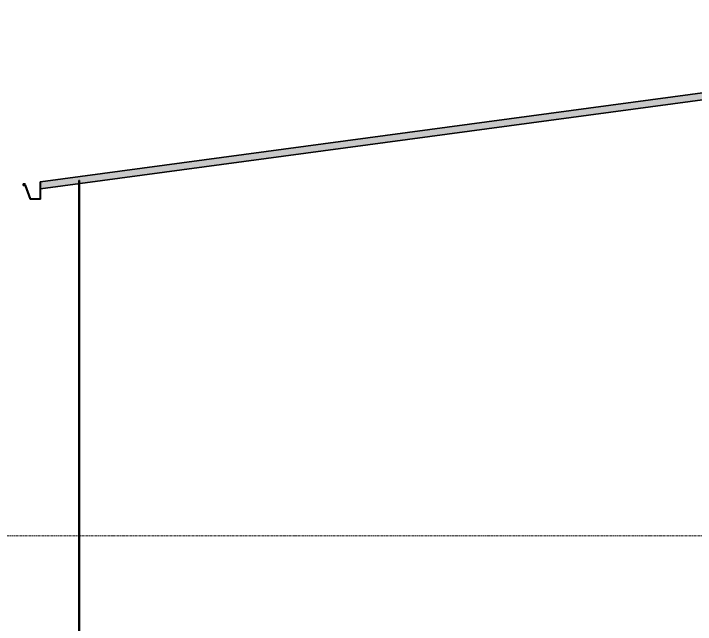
# Model space of a CAD drawing. Header units: centimetres. Extents: x 710 to 12582, y -437 to 1921.
# Drawn here: x 1236.6 to 1728.3, y 524.8 to 965.4 of the extents above; entities that cross this region are included whole.
import ezdxf

# ---------------------------------------------------------------- set-up
doc = ezdxf.new("R2010")
doc.units = ezdxf.units.CM
doc.linetypes.add('Centre', pattern=[3.175, 0.635, -0.475, 1.59, -0.475])
for name, color, linetype, lineweight in [('A-FLOR-LEVL', 7, 'Continuous', 9), ('A-ROOF', 7, 'Continuous', 9), ('A-ROOF-MCUT', 7, 'Continuous', 35), ('A-ROOF-PATT', 7, 'Continuous', 35), ('A-WALL', 7, 'Continuous', 9), ('A-WALL-PATT', 7, 'Continuous', 35)]:
    doc.layers.add(name, color=color, linetype=linetype, lineweight=lineweight)

msp = doc.modelspace()

# ---------------------------------------------------------------- hatches: boundary and pattern name
at = {"layer": 'A-ROOF-PATT', "lineweight": 9, "true_color": 0x9a9a9a}
msp.add_hatch(color=253, dxfattribs=at).paths.add_polyline_path([(1256.02, 838.985), (2158.338, 960.402), (2158.338, 965.447), (1256.02, 844.03)])
at = {"layer": 'A-WALL-PATT', "lineweight": 9, "true_color": 0x9a9a9a}
msp.add_hatch(color=253, dxfattribs=at).paths.add_polyline_path([(1283.51, 515.53), (1284.01, 515.53), (1284.01, 845.103), (1283.51, 845.103), (1283.51, 711.981)])

# ---------------------------------------------------------------- linework, layer by layer
at = {"layer": 'A-FLOR-LEVL', "color": 253, "linetype": 'Centre', "true_color": 0xaaaaaa}
msp.add_line((709.994, 588.801), (7304.566, 588.801), dxfattribs=at)
at = {"layer": 'A-ROOF', "lineweight": 35}
for p, q in [((2158.338, 965.447), (1256.02, 844.03)), ((1256.02, 838.985), (2158.338, 960.402))]:
    msp.add_line(p, q, dxfattribs=at)
at = {"layer": 'A-ROOF-MCUT'}
for p, q in [((1244.79, 842.76), (1243.52, 842.76)), ((1243.52, 842.76), (1243.52, 841.49)), ((1243.52, 841.49), (1244.79, 841.49)), ((1243.838, 841.808), (1243.838, 842.443)), ((1243.838, 842.443), (1244.79, 842.443)), ((1245.027, 841.808), (1243.838, 841.808)), ((1244.79, 842.443), (1244.79, 842.76)), ((1244.79, 841.49), (1248.6, 831.539)), ((1248.837, 831.856), (1245.027, 841.808)), ((1256.02, 844.03), (1255.703, 844.03)), ((1255.703, 844.03), (1255.703, 831.856)), ((1256.02, 831.539), (1256.02, 844.03)), ((1248.6, 831.539), (1256.02, 831.539)), ((1255.703, 831.856), (1248.837, 831.856))]:
    msp.add_line(p, q, dxfattribs=at)
at = {"layer": 'A-WALL', "lineweight": 35}
for p, q in [((1283.51, 845.103), (1283.51, 515.53)), ((1284.01, 845.103), (1283.51, 845.103)), ((1284.01, 515.53), (1284.01, 845.103))]:
    msp.add_line(p, q, dxfattribs=at)

doc.saveas('drawing.dxf')
